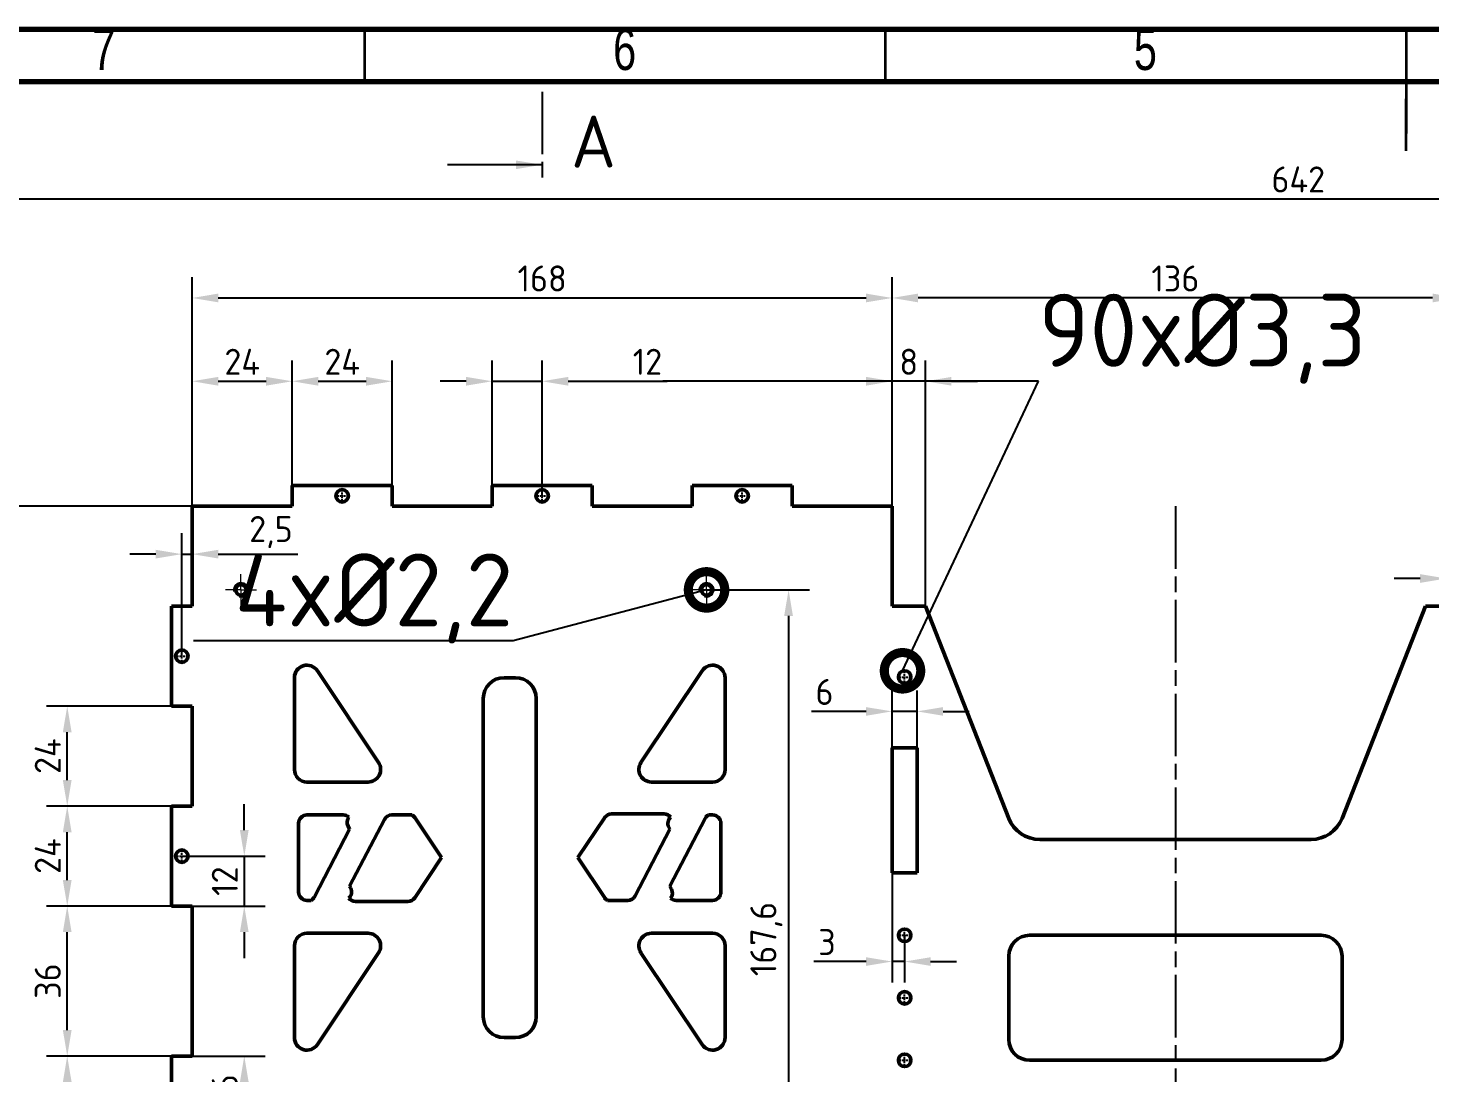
# Model space of a CAD drawing. Header units: millimetres. Extents: x -1615 to 4166, y 5 to 3174.
# Drawn here: x 2151.2 to 2285.8, y 191.8 to 292.1 of the extents above; entities that cross this region are included whole.
import ezdxf
from ezdxf import colors
from ezdxf.entities.mleader import LeaderData, LeaderLine
from ezdxf.math import Vec2, Vec3

# ---------------------------------------------------------------- set-up
doc = ezdxf.new("R2010")
doc.units = ezdxf.units.MM
doc.header["$LTSCALE"] = 0.25
doc.header["$PDSIZE"] = -1
doc.linetypes.add('ACAD_ISO08W100', pattern=[36, 24, -3, 6, -3])
doc.linetypes.add('CENTER2', pattern=[1.125, 0.75, -0.125, 0.125, -0.125])
doc.layers.get('0').update_dxf_attribs({"lineweight": 50})
for name, color, linetype, lineweight in [('duong tam', 2, 'ACAD_ISO08W100', 25), ('kich thuoc', 1, 'Continuous', 25), ('Net dam', 7, 'Continuous', 50), ('van ban', 7, 'Continuous', 25)]:
    doc.layers.add(name, color=color, linetype=linetype, lineweight=lineweight)
doc.styles.add('SLDTEXTSTYLE1', font='TXT', dxfattribs={"width": 0.75})
doc.styles.get("Standard").update_dxf_attribs({"font": ''})
doc.styles.add('tieng viet', font='')
doc.styles.get('Standard').set_extended_font_data('TCVN 7284')
doc.styles.get('tieng viet').set_extended_font_data('TCVN 7284')
doc.dimstyles.new('Ratio 2.5', dxfattribs={"dimtxt": 2.5, "dimasz": 2.5, "dimexe": 2, "dimexo": 0, "dimtad": 1, "dimtoh": 1, "dimdec": 1, "dimlfac": 2.5, "dimzin": 9, "dimtxsty": 'Standard', "dimcen": 2.5, "dimazin": 0, "dimtfac": 1, "dimtdec": 1, "dimtmove": 0, "dimatfit": 3, "dimfxl": 1, "dimtzin": 1, "dimarcsym": 0})

# ---------------------------------------------------------------- blocks, each defined once
blk = doc.blocks.new('SW_CENTERMARKSYMBOL_0')
at = {"color": 0, "linetype": 'Continuous', "lineweight": 0}
for p, q in [((0, 1), (0, 1.5)), ((-1, 0), (-1.5, 0)), ((0, 0), (-1, 0)), ((0, 0), (0, 1)), ((0, 0), (0, -1)), ((0, 0), (1, 0)), ((1, 0), (1.5, 0)), ((0, -1), (0, -1.5))]:
    blk.add_line(p, q, dxfattribs=at)
blk = doc.blocks.new('SW_CENTERMARKSYMBOL_1')
at = {"color": 0, "linetype": 'Continuous', "lineweight": 0}
for p, q in [((0, 1), (0, 1.5)), ((-1, 0), (-1.5, 0)), ((0, 0), (-1, 0)), ((0, 0), (0, 1)), ((0, 0), (0, -1)), ((0, 0), (1, 0)), ((1, 0), (1.5, 0)), ((0, -1), (0, -1.5))]:
    blk.add_line(p, q, dxfattribs=at)
blk = doc.blocks.new('*D471')
at = {"layer": 'Defpoints', "color": 0, "transparency": 16777216}
for p in [(2389.79, 275.71), (2132.99, 180.6), (2389.79, 180.6)]:
    blk.add_point(p, dxfattribs=at)
at = {"layer": 'kich thuoc', "color": 0, "lineweight": -2, "transparency": 16777216}
for p, q in [((2132.99, 180.6), (2132.99, 277.71)), ((2389.79, 180.6), (2389.79, 277.71)), ((2135.49, 275.71), (2387.29, 275.71))]:
    blk.add_line(p, q, dxfattribs=at)
at = {"layer": 'kich thuoc', "color": 0, "transparency": 16777216}
for points in [[(2135.49, 276.13), (2135.49, 275.29), (2132.99, 275.71)], [(2387.29, 276.13), (2387.29, 275.29), (2389.79, 275.71)]]:
    blk.add_solid(points, dxfattribs=at)
at = {"layer": 'kich thuoc', "color": 0, "transparency": 16777216, "insert": (2273.19, 277.58), "char_height": 2.5, "attachment_point": 5}
blk.add_mtext('642', dxfattribs=at)
blk = doc.blocks.new('*D472')
at = {"layer": 'Defpoints', "color": 0, "transparency": 16777216}
for p in [(2102.99, 246.2), (2166.99, 246.2), (2166.99, 81.31)]:
    blk.add_point(p, dxfattribs=at)
at = {"layer": 'kich thuoc', "color": 0, "lineweight": -2, "transparency": 16777216}
for p, q in [((2166.99, 246.2), (2100.99, 246.2)), ((2102.99, 83.81), (2102.99, 243.7)), ((2166.99, 81.31), (2100.99, 81.31))]:
    blk.add_line(p, q, dxfattribs=at)
at = {"layer": 'kich thuoc', "color": 0, "transparency": 16777216}
for points in [[(2102.57, 243.7), (2103.41, 243.7), (2102.99, 246.2)], [(2102.57, 83.81), (2103.41, 83.81), (2102.99, 81.31)]]:
    blk.add_solid(points, dxfattribs=at)
at = {"layer": 'kich thuoc', "color": 0, "transparency": 16777216, "insert": (2100.87, 163.75), "char_height": 2.5, "attachment_point": 5, "rotation": 90}
blk.add_mtext('412,2', dxfattribs=at)
blk = doc.blocks.new('*D476')
at = {"layer": 'Defpoints', "color": 0, "transparency": 16777216}
for p in [(2154.99, 193.4), (2164.99, 193.4), (2164.99, 180.6)]:
    blk.add_point(p, dxfattribs=at)
at = {"layer": 'kich thuoc', "color": 0, "lineweight": -2, "transparency": 16777216}
for p, q in [((2164.99, 193.4), (2152.99, 193.4)), ((2154.99, 183.1), (2154.99, 190.9)), ((2164.99, 180.6), (2152.99, 180.6))]:
    blk.add_line(p, q, dxfattribs=at)
at = {"layer": 'kich thuoc', "color": 0, "transparency": 16777216}
for points in [[(2154.57, 190.9), (2155.41, 190.9), (2154.99, 193.4)], [(2154.57, 183.1), (2155.41, 183.1), (2154.99, 180.6)]]:
    blk.add_solid(points, dxfattribs=at)
at = {"layer": 'kich thuoc', "color": 0, "transparency": 16777216, "insert": (2153.12, 187), "char_height": 2.5, "attachment_point": 5, "rotation": 90}
blk.add_mtext('32', dxfattribs=at)
blk = doc.blocks.new('*D477')
at = {"layer": 'Defpoints', "color": 0, "transparency": 16777216}
for p in [(2154.99, 207.8), (2164.99, 207.8), (2164.99, 193.4)]:
    blk.add_point(p, dxfattribs=at)
at = {"layer": 'kich thuoc', "color": 0, "lineweight": -2, "transparency": 16777216}
for p, q in [((2164.99, 207.8), (2152.99, 207.8)), ((2154.99, 195.9), (2154.99, 205.3)), ((2164.99, 193.4), (2152.99, 193.4))]:
    blk.add_line(p, q, dxfattribs=at)
at = {"layer": 'kich thuoc', "color": 0, "transparency": 16777216}
for points in [[(2154.57, 205.3), (2155.41, 205.3), (2154.99, 207.8)], [(2154.57, 195.9), (2155.41, 195.9), (2154.99, 193.4)]]:
    blk.add_solid(points, dxfattribs=at)
at = {"layer": 'kich thuoc', "color": 0, "transparency": 16777216, "insert": (2153.12, 200.6), "char_height": 2.5, "attachment_point": 5, "rotation": 90}
blk.add_mtext('36', dxfattribs=at)
blk = doc.blocks.new('*D478')
at = {"layer": 'Defpoints', "color": 0, "transparency": 16777216}
for p in [(2154.99, 217.4), (2164.99, 217.4), (2164.99, 207.8)]:
    blk.add_point(p, dxfattribs=at)
at = {"layer": 'kich thuoc', "color": 0, "lineweight": -2, "transparency": 16777216}
for p, q in [((2164.99, 217.4), (2152.99, 217.4)), ((2154.99, 210.3), (2154.99, 214.9)), ((2164.99, 207.8), (2152.99, 207.8))]:
    blk.add_line(p, q, dxfattribs=at)
at = {"layer": 'kich thuoc', "color": 0, "transparency": 16777216}
for points in [[(2154.57, 214.9), (2155.41, 214.9), (2154.99, 217.4)], [(2154.57, 210.3), (2155.41, 210.3), (2154.99, 207.8)]]:
    blk.add_solid(points, dxfattribs=at)
at = {"layer": 'kich thuoc', "color": 0, "transparency": 16777216, "insert": (2153.12, 212.6), "char_height": 2.5, "attachment_point": 5, "rotation": 90}
blk.add_mtext('24', dxfattribs=at)
blk = doc.blocks.new('*D479')
at = {"layer": 'Defpoints', "color": 0, "transparency": 16777216}
for p in [(2154.99, 227), (2164.99, 227), (2164.99, 217.4)]:
    blk.add_point(p, dxfattribs=at)
at = {"layer": 'kich thuoc', "color": 0, "lineweight": -2, "transparency": 16777216}
for p, q in [((2164.99, 227), (2152.99, 227)), ((2154.99, 219.9), (2154.99, 224.5)), ((2164.99, 217.4), (2152.99, 217.4))]:
    blk.add_line(p, q, dxfattribs=at)
at = {"layer": 'kich thuoc', "color": 0, "transparency": 16777216}
for points in [[(2154.57, 224.5), (2155.41, 224.5), (2154.99, 227)], [(2154.57, 219.9), (2155.41, 219.9), (2154.99, 217.4)]]:
    blk.add_solid(points, dxfattribs=at)
at = {"layer": 'kich thuoc', "color": 0, "transparency": 16777216, "insert": (2153.12, 222.2), "char_height": 2.5, "attachment_point": 5, "rotation": 90}
blk.add_mtext('24', dxfattribs=at)
blk = doc.blocks.new('*D481')
at = {"layer": 'Defpoints', "color": 0, "transparency": 16777216}
for p in [(2234.19, 266.2), (2166.99, 246.2), (2234.19, 246.2)]:
    blk.add_point(p, dxfattribs=at)
at = {"layer": 'kich thuoc', "color": 0, "lineweight": -2, "transparency": 16777216}
for p, q in [((2166.99, 246.2), (2166.99, 268.2)), ((2234.19, 246.2), (2234.19, 268.2)), ((2169.49, 266.2), (2231.69, 266.2))]:
    blk.add_line(p, q, dxfattribs=at)
at = {"layer": 'kich thuoc', "color": 0, "transparency": 16777216}
for points in [[(2169.49, 266.62), (2169.49, 265.78), (2166.99, 266.2)], [(2231.69, 266.62), (2231.69, 265.78), (2234.19, 266.2)]]:
    blk.add_solid(points, dxfattribs=at)
at = {"layer": 'kich thuoc', "color": 0, "transparency": 16777216, "insert": (2200.59, 268.07), "char_height": 2.5, "attachment_point": 5}
blk.add_mtext('168', dxfattribs=at)
blk = doc.blocks.new('*D482')
at = {"layer": 'Defpoints', "color": 0, "transparency": 16777216}
for p in [(2176.59, 258.2), (2176.59, 248.2), (2166.99, 246.2)]:
    blk.add_point(p, dxfattribs=at)
at = {"layer": 'kich thuoc', "color": 0, "lineweight": -2, "transparency": 16777216}
for p, q in [((2166.99, 246.2), (2166.99, 260.2)), ((2176.59, 248.2), (2176.59, 260.2)), ((2169.49, 258.2), (2174.09, 258.2))]:
    blk.add_line(p, q, dxfattribs=at)
at = {"layer": 'kich thuoc', "color": 0, "transparency": 16777216}
for points in [[(2169.49, 258.62), (2169.49, 257.78), (2166.99, 258.2)], [(2174.09, 258.62), (2174.09, 257.78), (2176.59, 258.2)]]:
    blk.add_solid(points, dxfattribs=at)
at = {"layer": 'kich thuoc', "color": 0, "transparency": 16777216, "insert": (2171.79, 260.07), "char_height": 2.5, "attachment_point": 5}
blk.add_mtext('24', dxfattribs=at)
blk = doc.blocks.new('*D483')
at = {"layer": 'Defpoints', "color": 0, "transparency": 16777216}
for p in [(2186.19, 258.2), (2176.59, 248.2), (2186.19, 248.2)]:
    blk.add_point(p, dxfattribs=at)
at = {"layer": 'kich thuoc', "color": 0, "lineweight": -2, "transparency": 16777216}
for p, q in [((2176.59, 248.2), (2176.59, 260.2)), ((2186.19, 248.2), (2186.19, 260.2)), ((2179.09, 258.2), (2183.69, 258.2))]:
    blk.add_line(p, q, dxfattribs=at)
at = {"layer": 'kich thuoc', "color": 0, "transparency": 16777216}
for points in [[(2179.09, 258.62), (2179.09, 257.78), (2176.59, 258.2)], [(2183.69, 258.62), (2183.69, 257.78), (2186.19, 258.2)]]:
    blk.add_solid(points, dxfattribs=at)
at = {"layer": 'kich thuoc', "color": 0, "transparency": 16777216, "insert": (2181.39, 260.07), "char_height": 2.5, "attachment_point": 5}
blk.add_mtext('24', dxfattribs=at)
blk = doc.blocks.new('*D484')
at = {"layer": 'Defpoints', "color": 0, "transparency": 16777216}
for p in [(2195.79, 258.2), (2195.79, 248.2), (2200.59, 247.2)]:
    blk.add_point(p, dxfattribs=at)
at = {"layer": 'kich thuoc', "color": 0, "lineweight": -2, "transparency": 16777216}
for p, q in [((2195.79, 248.2), (2195.79, 260.2)), ((2200.59, 247.2), (2200.59, 260.2)), ((2193.29, 258.2), (2190.79, 258.2)), ((2195.79, 258.2), (2200.59, 258.2)), ((2203.09, 258.2), (2212.58, 258.2))]:
    blk.add_line(p, q, dxfattribs=at)
at = {"layer": 'kich thuoc', "color": 0, "transparency": 16777216}
for points in [[(2193.29, 258.62), (2193.29, 257.78), (2195.79, 258.2)], [(2203.09, 258.62), (2203.09, 257.78), (2200.59, 258.2)]]:
    blk.add_solid(points, dxfattribs=at)
at = {"layer": 'kich thuoc', "color": 0, "transparency": 16777216, "insert": (2210.7, 260.07), "char_height": 2.5, "attachment_point": 5}
blk.add_mtext('12', dxfattribs=at)
blk = doc.blocks.new('*D505')
at = {"layer": 'Defpoints', "color": 0, "transparency": 16777216}
for p in [(2234.19, 266.2), (2234.19, 246.2), (2288.59, 246.2)]:
    blk.add_point(p, dxfattribs=at)
at = {"layer": 'kich thuoc', "color": 0, "lineweight": -2, "transparency": 16777216}
for p, q in [((2234.19, 246.2), (2234.19, 268.2)), ((2288.59, 246.2), (2288.59, 268.2)), ((2286.09, 266.2), (2236.69, 266.2))]:
    blk.add_line(p, q, dxfattribs=at)
at = {"layer": 'kich thuoc', "color": 0, "transparency": 16777216}
for points in [[(2236.69, 266.62), (2236.69, 265.78), (2234.19, 266.2)], [(2286.09, 266.62), (2286.09, 265.78), (2288.59, 266.2)]]:
    blk.add_solid(points, dxfattribs=at)
at = {"layer": 'kich thuoc', "color": 0, "transparency": 16777216, "insert": (2261.39, 268.07), "char_height": 2.5, "attachment_point": 5}
blk.add_mtext('136', dxfattribs=at)
blk = doc.blocks.new('*D506')
at = {"layer": 'Defpoints', "color": 0, "transparency": 16777216}
for p in [(2234.19, 258.2), (2234.19, 246.2), (2237.39, 236.6)]:
    blk.add_point(p, dxfattribs=at)
at = {"layer": 'kich thuoc', "color": 0, "lineweight": -2, "transparency": 16777216}
for p, q in [((2234.19, 246.2), (2234.19, 260.2)), ((2237.39, 236.6), (2237.39, 260.2)), ((2231.69, 258.2), (2229.19, 258.2)), ((2237.39, 258.2), (2234.19, 258.2)), ((2239.89, 258.2), (2242.39, 258.2))]:
    blk.add_line(p, q, dxfattribs=at)
at = {"layer": 'kich thuoc', "color": 0, "transparency": 16777216}
for points in [[(2231.69, 258.62), (2231.69, 257.78), (2234.19, 258.2)], [(2239.89, 258.62), (2239.89, 257.78), (2237.39, 258.2)]]:
    blk.add_solid(points, dxfattribs=at)
at = {"layer": 'kich thuoc', "color": 0, "transparency": 16777216, "insert": (2235.79, 260.07), "char_height": 2.5, "attachment_point": 5}
blk.add_mtext('8', dxfattribs=at)
blk = doc.blocks.new('_DotSmall')
at = {"color": 0, "linetype": 'ByBlock', "const_width": 0.5}
blk.add_lwpolyline([(-0.0625, 0, 1), (0.0625, 0, 1)], format="xyb", close=True, dxfattribs=at)
blk = doc.blocks.new('*D625')
at = {"layer": 'Defpoints', "color": 0, "transparency": 16777216}
for p in [(2236.59, 226.5), (2234.19, 223), (2236.59, 223)]:
    blk.add_point(p, dxfattribs=at)
at = {"layer": 'kich thuoc', "color": 0, "lineweight": -2, "transparency": 16777216}
for p, q in [((2234.19, 223), (2234.19, 228.5)), ((2236.59, 223), (2236.59, 228.5)), ((2231.69, 226.5), (2226.45, 226.5)), ((2236.59, 226.5), (2234.19, 226.5)), ((2239.09, 226.5), (2241.59, 226.5))]:
    blk.add_line(p, q, dxfattribs=at)
at = {"layer": 'kich thuoc', "color": 0, "transparency": 16777216}
for points in [[(2231.69, 226.91), (2231.69, 226.08), (2234.19, 226.5)], [(2239.09, 226.91), (2239.09, 226.08), (2236.59, 226.5)]]:
    blk.add_solid(points, dxfattribs=at)
at = {"layer": 'kich thuoc', "color": 0, "transparency": 16777216, "insert": (2227.7, 228.37), "char_height": 2.5, "attachment_point": 5}
blk.add_mtext('6', dxfattribs=at)
blk = doc.blocks.new('*D628')
at = {"layer": 'Defpoints', "color": 0, "transparency": 16777216}
for p in [(2234.19, 211), (2235.39, 205), (2234.19, 202.48)]:
    blk.add_point(p, dxfattribs=at)
at = {"layer": 'kich thuoc', "color": 0, "lineweight": -2, "transparency": 16777216}
for p, q in [((2234.19, 211), (2234.19, 200.48)), ((2235.39, 205), (2235.39, 200.48)), ((2231.69, 202.48), (2226.69, 202.48)), ((2235.39, 202.48), (2234.19, 202.48)), ((2237.89, 202.48), (2240.39, 202.48))]:
    blk.add_line(p, q, dxfattribs=at)
at = {"layer": 'kich thuoc', "color": 0, "transparency": 16777216}
for points in [[(2231.69, 202.89), (2231.69, 202.06), (2234.19, 202.48)], [(2237.89, 202.89), (2237.89, 202.06), (2235.39, 202.48)]]:
    blk.add_solid(points, dxfattribs=at)
at = {"layer": 'kich thuoc', "color": 0, "transparency": 16777216, "insert": (2227.94, 204.35), "char_height": 2.5, "attachment_point": 5}
blk.add_mtext('3', dxfattribs=at)
blk = doc.blocks.new('*D629')
at = {"layer": 'Defpoints', "color": 0, "transparency": 16777216}
for p in [(2288.59, 239.26), (2288.59, 236.6), (2287.39, 229.8)]:
    blk.add_point(p, dxfattribs=at)
at = {"layer": 'kich thuoc', "color": 0, "lineweight": -2, "transparency": 16777216}
for p, q in [((2287.39, 229.8), (2287.39, 241.26)), ((2288.59, 236.6), (2288.59, 241.26)), ((2284.89, 239.26), (2282.39, 239.26)), ((2287.39, 239.26), (2288.59, 239.26)), ((2291.09, 239.26), (2296.09, 239.26))]:
    blk.add_line(p, q, dxfattribs=at)
at = {"layer": 'kich thuoc', "color": 0, "transparency": 16777216}
for points in [[(2284.89, 239.68), (2284.89, 238.84), (2287.39, 239.26)], [(2291.09, 239.68), (2291.09, 238.84), (2288.59, 239.26)]]:
    blk.add_solid(points, dxfattribs=at)
at = {"layer": 'kich thuoc', "color": 0, "transparency": 16777216, "insert": (2294.84, 241.13), "char_height": 2.5, "attachment_point": 5}
blk.add_mtext('3', dxfattribs=at)
blk = doc.blocks.new('*D702')
at = {"layer": 'Defpoints', "color": 0, "transparency": 16777216}
for p in [(2166.99, 193.4), (2165.99, 187), (2171.99, 187)]:
    blk.add_point(p, dxfattribs=at)
at = {"layer": 'kich thuoc', "color": 0, "lineweight": -2, "transparency": 16777216}
for p, q in [((2166.99, 193.4), (2173.99, 193.4)), ((2171.99, 190.9), (2171.99, 189.5)), ((2165.99, 187), (2173.99, 187))]:
    blk.add_line(p, q, dxfattribs=at)
at = {"layer": 'kich thuoc', "color": 0, "transparency": 16777216}
for points in [[(2171.57, 190.9), (2172.41, 190.9), (2171.99, 193.4)], [(2171.57, 189.5), (2172.41, 189.5), (2171.99, 187)]]:
    blk.add_solid(points, dxfattribs=at)
at = {"layer": 'kich thuoc', "color": 0, "transparency": 16777216, "insert": (2170.12, 190.2), "char_height": 2.5, "attachment_point": 5, "rotation": 90}
blk.add_mtext('16', dxfattribs=at)
blk = doc.blocks.new('*D703')
at = {"layer": 'Defpoints', "color": 0, "transparency": 16777216}
for p in [(2165.99, 212.6), (2166.99, 207.8), (2171.99, 207.8)]:
    blk.add_point(p, dxfattribs=at)
at = {"layer": 'kich thuoc', "color": 0, "lineweight": -2, "transparency": 16777216}
for p, q in [((2171.99, 215.1), (2171.99, 217.6)), ((2165.99, 212.6), (2173.99, 212.6)), ((2171.99, 212.6), (2171.99, 207.8)), ((2166.99, 207.8), (2173.99, 207.8)), ((2171.99, 205.3), (2171.99, 202.8))]:
    blk.add_line(p, q, dxfattribs=at)
at = {"layer": 'kich thuoc', "color": 0, "transparency": 16777216}
for points in [[(2171.57, 215.1), (2172.41, 215.1), (2171.99, 212.6)], [(2171.57, 205.3), (2172.41, 205.3), (2171.99, 207.8)]]:
    blk.add_solid(points, dxfattribs=at)
at = {"layer": 'kich thuoc', "color": 0, "transparency": 16777216, "insert": (2170.12, 210.2), "char_height": 2.5, "attachment_point": 5, "rotation": 90}
blk.add_mtext('12', dxfattribs=at)
blk = doc.blocks.new('*D712')
at = {"layer": 'Defpoints', "color": 0, "transparency": 16777216}
for p in [(2166.99, 241.6), (2166.99, 236.6), (2165.99, 231.8)]:
    blk.add_point(p, dxfattribs=at)
at = {"layer": 'kich thuoc', "color": 0, "lineweight": -2, "transparency": 16777216}
for p, q in [((2165.99, 231.8), (2165.99, 243.6)), ((2166.99, 236.6), (2166.99, 243.6)), ((2163.49, 241.6), (2160.99, 241.6)), ((2165.99, 241.6), (2166.99, 241.6)), ((2169.49, 241.6), (2177.12, 241.6))]:
    blk.add_line(p, q, dxfattribs=at)
at = {"layer": 'kich thuoc', "color": 0, "transparency": 16777216}
for points in [[(2163.49, 242.02), (2163.49, 241.18), (2165.99, 241.6)], [(2169.49, 242.02), (2169.49, 241.18), (2166.99, 241.6)]]:
    blk.add_solid(points, dxfattribs=at)
at = {"layer": 'kich thuoc', "color": 0, "transparency": 16777216, "insert": (2174.55, 243.72), "char_height": 2.5, "attachment_point": 5}
blk.add_mtext('2,5', dxfattribs=at)
blk = doc.blocks.new('*D947')
at = {"layer": 'Defpoints', "color": 0, "transparency": 16777216}
for p in [(2216.37, 238.17), (2216.37, 171.11), (2224.25, 171.11)]:
    blk.add_point(p, dxfattribs=at)
at = {"layer": 'kich thuoc', "color": 0, "lineweight": -2, "transparency": 16777216}
for p, q in [((2216.37, 238.17), (2226.25, 238.17)), ((2224.25, 235.67), (2224.25, 173.61)), ((2216.37, 171.11), (2226.25, 171.11))]:
    blk.add_line(p, q, dxfattribs=at)
at = {"layer": 'kich thuoc', "color": 0, "transparency": 16777216}
for points in [[(2223.83, 235.67), (2224.67, 235.67), (2224.25, 238.17)], [(2223.83, 173.61), (2224.67, 173.61), (2224.25, 171.11)]]:
    blk.add_solid(points, dxfattribs=at)
at = {"layer": 'kich thuoc', "color": 0, "transparency": 16777216, "insert": (2222.12, 204.64), "char_height": 2.5, "attachment_point": 5, "rotation": 90}
blk.add_mtext('167,6', dxfattribs=at)
blk = doc.blocks.new('*U948')
at = {"layer": 'duong tam', "color": 0, "linetype": 'CENTER2', "transparency": 16777216}
for p, q in [((0, 0.12), (0, 0.72)), ((-0.72, 0), (-0.12, 0)), ((0, -0.72), (0, -0.12)), ((0.12, 0), (0.72, 0))]:
    blk.add_line(p, q, dxfattribs=at)
at = {"layer": 'duong tam', "color": 0, "linetype": 'Continuous', "transparency": 16777216}
for p, q in [((0, -0.06), (0, 0.06)), ((-0.06, 0), (0.06, 0))]:
    blk.add_line(p, q, dxfattribs=at)
blk = doc.blocks.new('*U949')
at = {"layer": 'duong tam', "color": 0, "linetype": 'CENTER2', "transparency": 16777216}
for p, q in [((0, 0.12), (0, 0.72)), ((-0.72, 0), (-0.12, 0)), ((0, -0.72), (0, -0.12)), ((0.12, 0), (0.72, 0))]:
    blk.add_line(p, q, dxfattribs=at)
at = {"layer": 'duong tam', "color": 0, "linetype": 'Continuous', "transparency": 16777216}
for p, q in [((0, -0.06), (0, 0.06)), ((-0.06, 0), (0.06, 0))]:
    blk.add_line(p, q, dxfattribs=at)
blk = doc.blocks.new('*U950')
at = {"layer": 'duong tam', "color": 0, "linetype": 'CENTER2', "transparency": 16777216}
for p, q in [((0, 0.12), (0, 0.72)), ((-0.72, 0), (-0.12, 0)), ((0, -0.72), (0, -0.12)), ((0.12, 0), (0.72, 0))]:
    blk.add_line(p, q, dxfattribs=at)
at = {"layer": 'duong tam', "color": 0, "linetype": 'Continuous', "transparency": 16777216}
for p, q in [((0, -0.06), (0, 0.06)), ((-0.06, 0), (0.06, 0))]:
    blk.add_line(p, q, dxfattribs=at)
blk = doc.blocks.new('*U951')
at = {"layer": 'duong tam', "color": 0, "linetype": 'CENTER2', "transparency": 16777216}
for p, q in [((0, 0.12), (0, 0.72)), ((-0.72, 0), (-0.12, 0)), ((0, -0.72), (0, -0.12)), ((0.12, 0), (0.72, 0))]:
    blk.add_line(p, q, dxfattribs=at)
at = {"layer": 'duong tam', "color": 0, "linetype": 'Continuous', "transparency": 16777216}
for p, q in [((0, -0.06), (0, 0.06)), ((-0.06, 0), (0.06, 0))]:
    blk.add_line(p, q, dxfattribs=at)
blk = doc.blocks.new('*U952')
at = {"layer": 'duong tam', "color": 0, "linetype": 'CENTER2', "transparency": 16777216}
for p, q in [((0, 0.12), (0, 0.72)), ((-0.72, 0), (-0.12, 0)), ((0, -0.72), (0, -0.12)), ((0.12, 0), (0.72, 0))]:
    blk.add_line(p, q, dxfattribs=at)
at = {"layer": 'duong tam', "color": 0, "linetype": 'Continuous', "transparency": 16777216}
for p, q in [((0, -0.06), (0, 0.06)), ((-0.06, 0), (0.06, 0))]:
    blk.add_line(p, q, dxfattribs=at)
blk = doc.blocks.new('*U953')
at = {"layer": 'duong tam', "color": 0, "linetype": 'CENTER2', "transparency": 16777216}
for p, q in [((0, 0.12), (0, 0.72)), ((-0.72, 0), (-0.12, 0)), ((0, -0.72), (0, -0.12)), ((0.12, 0), (0.72, 0))]:
    blk.add_line(p, q, dxfattribs=at)
at = {"layer": 'duong tam', "color": 0, "linetype": 'Continuous', "transparency": 16777216}
for p, q in [((0, -0.06), (0, 0.06)), ((-0.06, 0), (0.06, 0))]:
    blk.add_line(p, q, dxfattribs=at)
blk = doc.blocks.new('*U954')
at = {"layer": 'duong tam', "color": 0, "linetype": 'CENTER2', "transparency": 16777216}
for p, q in [((0, 0.12), (0, 0.72)), ((-0.72, 0), (-0.12, 0)), ((0, -0.72), (0, -0.12)), ((0.12, 0), (0.72, 0))]:
    blk.add_line(p, q, dxfattribs=at)
at = {"layer": 'duong tam', "color": 0, "linetype": 'Continuous', "transparency": 16777216}
for p, q in [((0, -0.06), (0, 0.06)), ((-0.06, 0), (0.06, 0))]:
    blk.add_line(p, q, dxfattribs=at)
blk = doc.blocks.new('*U955')
at = {"layer": 'duong tam', "color": 0, "linetype": 'CENTER2', "transparency": 16777216}
for p, q in [((0, 0.12), (0, 0.72)), ((-0.72, 0), (-0.12, 0)), ((0, -0.72), (0, -0.12)), ((0.12, 0), (0.72, 0))]:
    blk.add_line(p, q, dxfattribs=at)
at = {"layer": 'duong tam', "color": 0, "linetype": 'Continuous', "transparency": 16777216}
for p, q in [((0, -0.06), (0, 0.06)), ((-0.06, 0), (0.06, 0))]:
    blk.add_line(p, q, dxfattribs=at)
blk = doc.blocks.new('*U956')
at = {"layer": 'duong tam', "color": 0, "linetype": 'CENTER2', "transparency": 16777216}
for p, q in [((0, 0.12), (0, 0.72)), ((-0.72, 0), (-0.12, 0)), ((0, -0.72), (0, -0.12)), ((0.12, 0), (0.72, 0))]:
    blk.add_line(p, q, dxfattribs=at)
at = {"layer": 'duong tam', "color": 0, "linetype": 'Continuous', "transparency": 16777216}
for p, q in [((0, -0.06), (0, 0.06)), ((-0.06, 0), (0.06, 0))]:
    blk.add_line(p, q, dxfattribs=at)

msp = doc.modelspace()

# ---------------------------------------------------------------- linework, layer by layer
at = {"color": 7, "linetype": 'Continuous', "lineweight": 70}
for p, q in [((2083.55, 292.001), (2483.55, 292.001)), ((2088.55, 287.001), (2478.55, 287.001))]:
    msp.add_line(p, q, dxfattribs=at)
at = {"color": 7, "linetype": 'Continuous', "lineweight": 35}
for p, q in [((2183.55, 287.001), (2183.55, 292.001)), ((2233.55, 287.001), (2233.55, 292.001)), ((2283.55, 292.002), (2283.55, 282)), ((2283.55, 280.318), (2283.55, 285.318))]:
    msp.add_line(p, q, dxfattribs=at)
for p, q in [((2176.591, 248.199), (2176.591, 246.199)), ((2186.191, 248.199), (2176.591, 248.199)), ((2186.191, 248.199), (2186.191, 246.199)), ((2195.791, 248.199), (2195.791, 246.199)), ((2205.391, 248.199), (2195.791, 248.199)), ((2205.391, 248.199), (2205.391, 246.199)), ((2214.991, 248.199), (2214.991, 246.199)), ((2224.591, 248.199), (2214.991, 248.199)), ((2224.591, 248.199), (2224.591, 246.199)), ((2166.991, 236.599), (2166.991, 246.199)), ((2166.991, 246.199), (2176.591, 246.199)), ((2186.191, 246.199), (2195.791, 246.199)), ((2205.391, 246.199), (2214.991, 246.199)), ((2224.591, 246.199), (2234.191, 246.199)), ((2234.191, 246.199), (2234.191, 236.599)), ((2164.991, 226.999), (2164.991, 236.599)), ((2164.991, 236.599), (2166.991, 236.599)), ((2234.191, 236.599), (2237.391, 236.599)), ((2237.391, 236.599), (2245.391, 216.229)), ((2277.391, 216.229), (2285.391, 236.599)), ((2285.391, 236.599), (2288.591, 236.599)), ((2179.004, 230.401), (2184.883, 221.584)), ((2215.956, 230.401), (2210.077, 221.584)), ((2176.806, 220.918), (2176.806, 229.736)), ((2198.026, 229.736), (2196.934, 229.736)), ((2218.154, 220.918), (2218.154, 229.736)), ((2194.934, 227.736), (2194.934, 197.173)), ((2200.026, 197.173), (2200.026, 227.736)), ((2164.991, 226.999), (2166.991, 226.999)), ((2166.991, 217.399), (2166.991, 226.999)), ((2234.191, 222.999), (2234.191, 210.999)), ((2183.884, 219.718), (2178.006, 219.718)), ((2211.076, 219.718), (2216.954, 219.718)), ((2164.991, 207.799), (2164.991, 217.399)), ((2164.991, 217.399), (2166.991, 217.399)), ((2177.206, 215.758), (2177.206, 209.151)), ((2178.006, 216.558), (2181.499, 216.558)), ((2181.952, 215.49), (2182.107, 215.194)), ((2182.107, 209.715), (2185.445, 216.127)), ((2186.155, 216.558), (2188.093, 216.558)), ((2188.368, 216.304), (2190.934, 212.454)), ((2206.593, 216.304), (2204.026, 212.454)), ((2207.258, 216.66), (2212.298, 216.66)), ((2212.752, 215.388), (2212.853, 215.194)), ((2212.853, 209.715), (2216.245, 216.229)), ((2216.954, 216.558), (2216.563, 216.558)), ((2217.754, 209.151), (2217.754, 215.758)), ((2182.107, 215.194), (2178.716, 208.679)), ((2212.853, 215.194), (2209.515, 208.781)), ((2248.37, 214.199), (2274.413, 214.199)), ((2188.368, 208.605), (2190.934, 212.454)), ((2206.593, 208.605), (2204.026, 212.454)), ((2234.191, 210.999), (2236.591, 210.999)), ((2182.208, 209.52), (2182.107, 209.715)), ((2213.008, 209.418), (2212.853, 209.715)), ((2164.991, 207.799), (2166.991, 207.799)), ((2166.991, 193.399), (2166.991, 207.799)), ((2178.006, 208.351), (2178.397, 208.351)), ((2187.702, 208.249), (2182.662, 208.249)), ((2208.805, 208.351), (2206.867, 208.351)), ((2216.954, 208.351), (2213.461, 208.351)), ((2183.884, 205.191), (2178.006, 205.191)), ((2211.076, 205.191), (2216.954, 205.191)), ((2275.391, 204.999), (2247.391, 204.999)), ((2176.806, 203.991), (2176.806, 195.173)), ((2179.004, 194.507), (2184.883, 203.325)), ((2215.956, 194.507), (2210.077, 203.325)), ((2218.154, 203.991), (2218.154, 195.173)), ((2245.391, 202.999), (2245.391, 194.999)), ((2277.391, 194.999), (2277.391, 202.999)), ((2196.934, 195.173), (2198.026, 195.173)), ((2164.991, 193.399), (2164.991, 180.599)), ((2166.991, 193.399), (2164.991, 193.399)), ((2247.391, 192.999), (2275.391, 192.999))]:
    msp.add_line(p, q)
for centre, radius in [((2181.391, 247.199), 0.6), ((2200.591, 247.199), 0.6), ((2219.791, 247.199), 0.6), ((2171.671, 238.167), 0.5), ((2216.375, 238.167), 0.5), ((2165.991, 231.799), 0.6), ((2235.391, 229.799), 0.6), ((2165.991, 212.599), 0.6), ((2235.391, 204.999), 0.6), ((2235.391, 198.999), 0.6), ((2235.391, 192.999), 0.6)]:
    msp.add_circle(centre, radius)
for centre, radius, start, end in [((2171.671, 238.167), 0.6, 255, 195), ((2216.375, 238.167), 0.6, 255, 195), ((2178.006, 229.736), 1.2, 33.69007, 180), ((2216.954, 229.736), 1.2, 0, 146.30993), ((2196.934, 227.736), 2, 90, 180), ((2198.026, 227.736), 2, 0, 90), ((2178.006, 220.918), 1.2, 180, 270), ((2183.884, 220.918), 1.2, 270, 33.69007), ((2211.076, 220.918), 1.2, 146.30993, 270), ((2216.954, 220.918), 1.2, 270, 0), ((2178.006, 215.758), 0.8, 90, 180), ((2181.499, 215.758), 0.8, 48.14014, 90), ((2182.662, 215.86), 0.8, 141.89704, 207.50221), ((2186.155, 215.758), 0.8, 90, 152.49779), ((2187.702, 215.86), 0.8, 33.69007, 60.72671), ((2207.258, 215.86), 0.8, 90, 146.30993), ((2212.298, 215.86), 0.8, 38.10296, 90), ((2213.461, 215.758), 0.8, 131.85986, 207.50221), ((2216.954, 215.86), 0.8, 119.27329, 152.49779), ((2216.954, 215.758), 0.8, 0, 90), ((2248.37, 217.399), 3.2, 201.44185, 270), ((2274.413, 217.399), 3.2, 270, 338.55815), ((2178.006, 209.151), 0.8, 180, 270), ((2178.006, 209.049), 0.8, 299.27329, 332.49779), ((2181.499, 209.151), 0.8, 311.85986, 27.50221), ((2208.805, 209.151), 0.8, 270, 332.49779), ((2212.298, 209.049), 0.8, 321.89704, 27.50221), ((2216.954, 209.151), 0.8, 270, 0), ((2182.662, 209.049), 0.8, 218.10296, 270), ((2187.702, 209.049), 0.8, 270, 326.30993), ((2207.258, 209.049), 0.8, 213.69007, 240.72671), ((2213.461, 209.151), 0.8, 228.14014, 270), ((2178.006, 203.991), 1.2, 90, 180), ((2183.884, 203.991), 1.2, 326.30993, 90), ((2211.076, 203.991), 1.2, 90, 213.69007), ((2216.954, 203.991), 1.2, 0, 90), ((2247.391, 202.999), 2, 90, 180), ((2275.391, 202.999), 2, 0, 90), ((2196.934, 197.173), 2, 180, 270), ((2198.026, 197.173), 2, 270, 0), ((2178.006, 195.173), 1.2, 180, 326.30993), ((2216.954, 195.173), 1.2, 213.69007, 0), ((2247.391, 194.999), 2, 180, 270), ((2275.391, 194.999), 2, 270, 0)]:
    msp.add_arc(centre, radius, start, end)
at = {"layer": 'duong tam'}
for p, q in [((2200.591, 286.007), (2200.591, 277.365)), ((2261.391, 246.199), (2261.391, 129.657))]:
    msp.add_line(p, q, dxfattribs=at)
at = {"layer": 'Net dam'}
for p, q in [((2234.191, 222.999), (2236.591, 222.999)), ((2236.591, 222.999), (2236.591, 210.999))]:
    msp.add_line(p, q, dxfattribs=at)

# ---------------------------------------------------------------- block references
for name, p in [('SW_CENTERMARKSYMBOL_0', (2171.671, 238.167)), ('SW_CENTERMARKSYMBOL_1', (2216.375, 238.167))]:
    msp.add_blockref(name, p)
at = {"layer": 'duong tam', "linetype": 'CENTER2'}
for name, p in [('*U950', (2181.391, 247.199)), ('*U951', (2200.591, 247.199)), ('*U952', (2219.791, 247.199)), ('*U948', (2165.991, 231.799)), ('*U953', (2235.391, 229.799)), ('*U949', (2165.991, 212.599)), ('*U954', (2235.391, 204.999)), ('*U955', (2235.391, 198.999)), ('*U956', (2235.391, 192.999))]:
    msp.add_blockref(name, p, dxfattribs=at)

# ---------------------------------------------------------------- texts
at = {"color": 7, "linetype": 'Continuous', "lineweight": 0, "char_height": 3.969, "attachment_point": 2, "style": 'SLDTEXTSTYLE1'}
for s, insert in [('6', (2208.51, 292.061)), ('7', (2158.51, 292.061)), ('5', (2258.51, 292.061))]:
    msp.add_mtext(s, dxfattribs=dict(at, insert=insert))
at = {"layer": 'van ban', "insert": (2203.375, 283.723), "char_height": 5, "attachment_point": 1}
msp.add_mtext_dynamic_manual_height_columns('A', width=4.63728, gutter_width=17.5, heights=[0], dxfattribs=at)

# ---------------------------------------------------------------- dimensions: what is measured, and where the dimension line sits
at = {"layer": 'kich thuoc'}
for base, p1, p2, picture, middle in [((2389.791, 275.709), (2132.991, 180.599), (2389.791, 180.599), '*D471', (2273.187, 275.709)), ((2176.591, 258.199), (2166.991, 246.199), (2176.591, 248.199), '*D482', (2171.791, 258.199)), ((2186.191, 258.199), (2176.591, 248.199), (2186.191, 248.199), '*D483', (2181.391, 258.199)), ((2195.791, 258.199), (2200.591, 247.199), (2195.791, 248.199), '*D484', (2210.703, 258.199)), ((2236.591, 226.498), (2234.191, 222.999), (2236.591, 222.999), '*D625', (2227.698, 226.498))]:
    dim = msp.add_linear_dim(base=base, p1=p1, p2=p2, dimstyle='Ratio 2.5', dxfattribs=at)
    dim.commit()
    dim.dimension.update_dxf_attribs({"geometry": picture, "text_midpoint": middle, "dimtype": 160})
for base, p1, p2, picture, middle in [((2234.191, 266.199), (2166.991, 246.199), (2234.191, 246.199), '*D481', (2200.591, 268.074)), ((2234.191, 266.199), (2288.591, 246.199), (2234.191, 246.199), '*D505', (2261.391, 268.074)), ((2234.191, 258.199), (2237.391, 236.599), (2234.191, 246.199), '*D506', (2235.791, 260.074)), ((2166.991, 241.599), (2165.991, 231.799), (2166.991, 236.599), '*D712', (2174.554, 243.724)), ((2288.591, 239.258), (2287.391, 229.799), (2288.591, 236.599), '*D629', (2294.841, 241.133)), ((2234.191, 202.475), (2235.391, 204.999), (2234.191, 210.999), '*D628', (2227.941, 204.35))]:
    dim = msp.add_linear_dim(base=base, p1=p1, p2=p2, dimstyle='Ratio 2.5', dxfattribs=at)
    dim.commit()
    dim.dimension.update_dxf_attribs({"geometry": picture, "text_midpoint": middle})
for base, p1, p2, picture, middle in [((2102.991, 246.199), (2166.991, 81.306), (2166.991, 246.199), '*D472', (2100.866, 163.752)), ((2171.991, 207.799), (2165.991, 212.599), (2166.991, 207.799), '*D703', (2170.116, 210.199)), ((2154.991, 207.799), (2164.991, 193.399), (2164.991, 207.799), '*D477', (2153.116, 200.599)), ((2154.991, 193.399), (2164.991, 180.599), (2164.991, 193.399), '*D476', (2153.116, 186.999)), ((2171.991, 186.999), (2166.991, 193.399), (2165.991, 186.999), '*D702', (2170.116, 190.199))]:
    dim = msp.add_linear_dim(base=base, p1=p1, p2=p2, angle=90, dimstyle='Ratio 2.5', dxfattribs=at)
    dim.commit()
    dim.dimension.update_dxf_attribs({"geometry": picture, "text_midpoint": middle})
for base, p1, p2, picture, middle in [((2224.25, 171.111), (2216.375, 238.167), (2216.375, 171.111), '*D947', (2224.25, 204.639)), ((2154.991, 226.999), (2164.991, 217.399), (2164.991, 226.999), '*D479', (2154.991, 222.199)), ((2154.991, 217.399), (2164.991, 207.799), (2164.991, 217.399), '*D478', (2154.991, 212.599))]:
    dim = msp.add_linear_dim(base=base, p1=p1, p2=p2, angle=90, dimstyle='Ratio 2.5', dxfattribs=at)
    dim.commit()
    dim.dimension.update_dxf_attribs({"geometry": picture, "text_midpoint": middle, "dimtype": 160})

# ---------------------------------------------------------------- leaders
ml = msp.add_multileader_mtext('Standard', dxfattribs=at)
ml.set_content('90x%%C3,3', color=256, style='tieng viet')
ml.set_leader_properties(color=256, linetype='ByLayer', lineweight=-1)
ml.set_arrow_properties(name='DOTSMALL')
ml.build(insert=Vec2(0, 0))
ml.multileader.update_dxf_attribs({"text_left_attachment_type": 6, "text_right_attachment_type": 6, "dogleg_length": 0, "arrow_head_size": 7})
ctx = ml.context
ctx.base_point, ctx.char_height, ctx.arrow_head_size, ctx.landing_gap_size, ctx.plane_origin = Vec3(2248.244, 258.199), 7, 7, 0, Vec3(2235.191, 230.399)
ctx.left_attachment, ctx.right_attachment = 6, 6
notes = []
notes.append((ctx, [(0, (1, 1, 0), (2248.244, 258.199), (1, 0), 0, [(0, [(2235.191, 230.399)], 0, [])])]))
ctx.mtext.insert, ctx.mtext.flow_direction = Vec3(2248.244, 266.599), 5
ml = msp.add_multileader_mtext('Standard', dxfattribs=at)
ml.set_content('4x%%C2,2', color=256, style='tieng viet')
ml.set_leader_properties(color=256, linetype='ByLayer', lineweight=-1)
ml.set_arrow_properties(name='DOTSMALL')
ml.build(insert=Vec2(0, 0))
ml.multileader.update_dxf_attribs({"text_left_attachment_type": 6, "text_right_attachment_type": 6, "dogleg_length": 0, "arrow_head_size": 7})
ctx = ml.context
ctx.base_point, ctx.char_height, ctx.arrow_head_size, ctx.landing_gap_size, ctx.plane_origin = Vec3(2170.166, 233.261), 7, 7, 0, Vec3(2171.671, 238.167)
ctx.left_attachment, ctx.right_attachment, ctx.text_align_type = 6, 6, 2
notes.append((ctx, [(0, (1, 1, 0), (2197.816, 233.261), (-1, 0), 0, [(0, [(2216.375, 238.167)], 0, [])])]))
ctx.mtext.insert, ctx.mtext.alignment, ctx.mtext.flow_direction = Vec3(2197.816, 241.661), 3, 5
at = {"layer": 'Net dam'}
msp.add_leader([(2200.591, 278.989), (2191.489, 278.989)], dimstyle='Ratio 2.5', override={"dimgap": 0.625, "dimtad": 0}, dxfattribs=at)
for ctx, leaders in notes:
    for number, flags, end, landing, length, lines in leaders:
        leader = LeaderData()
        leader.index, (leader.has_last_leader_line, leader.has_dogleg_vector, leader.attachment_direction) = number, flags
        leader.last_leader_point, leader.dogleg_vector, leader.dogleg_length = Vec3(end), Vec3(landing), length
        for number, points, colour, breaks in lines:
            line = LeaderLine()
            line.index, line.vertices, line.color, line.breaks = number, Vec3.list(points), colors.encode_raw_color(colour), breaks
            leader.lines.append(line)
        ctx.leaders.append(leader)

doc.saveas('drawing.dxf')
